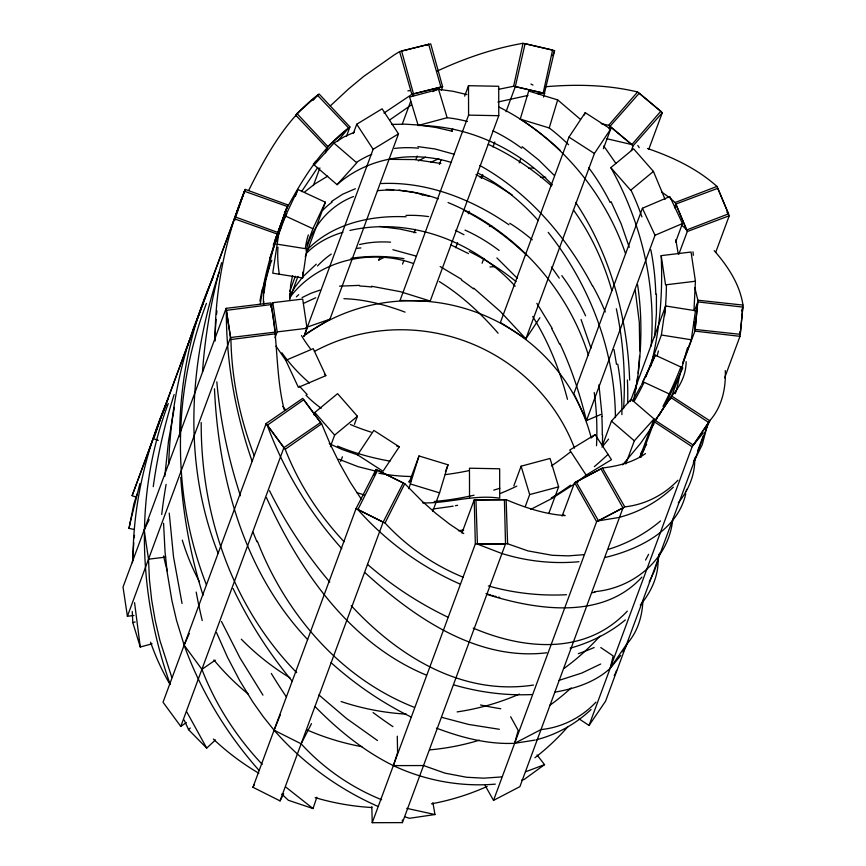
<?xml version="1.0" encoding="UTF-8"?>
<svg xmlns="http://www.w3.org/2000/svg" width="866" height="866" viewBox="0 0 866 866"><rect width="100%" height="100%" fill="white"/><g stroke="black" fill="none" stroke-linecap="round" stroke-linejoin="round"><path stroke-width="1.3" d="M215.114 341.02C214.844 289.753 225.333 238.778 244.439 191.267L287.285 206.487C275.334 238.15 265.072 270.679 260.255 304.269M290.142 293.975L290.684 284.665L292.589 275.615M132.996 560.432C132.942 504.51 146.127 449.183 168.513 398.079M650.582 366.502C659.979 330.411 662.891 292.838 661.18 255.643L691.057 252.028L695.43 281.233L694.002 309.736M602.606 434.905L602.379 445.774M179.598 436.648C179.933 381.928 190.466 326.969 213.317 277.077M694.759 459.11C695.008 475.163 688.275 490.611 678.24 502.897M686.132 361.631C686.164 374.491 680.146 386.669 671.615 396.022L655.281 420.421L693.363 445.113L703.268 432.881M168.654 464.587C169.963 425.726 175.657 386.94 186.547 349.583M286.776 213.783L282.348 222.692L278.852 233.203L272.736 273.18L302.635 277.943L302.894 272.011M639.779 350.882L639.292 322.184L635.233 290.283M132.433 562.727L133.797 542.776M642.886 600.928C642.28 616.505 637.452 632.483 626.681 644.109L610.14 668.368C595.115 682.246 574.84 688.665 555.063 692.107M214.649 339.992L216.089 319.294M639.563 356.132L638.166 373.214M623.563 408.73C625.761 375.303 623.271 341.572 616.343 308.794M651.102 346.054C656.363 284.243 641.002 221.588 610.822 167.647L633.598 148.811L653.429 171.425L665.077 199.407M164.8 476.289L168.491 441.314L174.369 407.356M202.492 371.882C205.134 334.958 211.466 298.294 221.631 262.69M714.233 250.653C727.776 266.165 739.878 284.319 742.974 305.081L740.3 334.33L695.192 329.47L697.855 300.221L694.857 287.685M134.262 537.808L134.501 535.329M216.543 314.445L216.901 310.807M264.033 292.881L265.732 280.487L269.781 265.548M682.884 363.233L694.911 331.115L697.823 301.898L742.898 307.105L739.986 336.333L724.615 377.89M679.983 373.928L677.19 387.362M654.566 337.329L656.417 313.698L656.417 294.148M637.051 381.971C641.619 349.777 642.507 316.902 637.571 284.697M153.25 486.67C157.525 455.44 164.583 424.589 174.142 394.55M302.635 277.943L306.856 248.899L276.958 244.136M645.96 376.71L661.386 335.012L665.608 305.969L695.506 310.732L691.274 339.775L682.711 362.941M637.679 376.656L635.958 388.964M706.905 426.992L702.239 444.691L693.33 462.769M636.716 383.27L633.717 399.984M672.752 519.21C668.985 559.349 633.241 588.382 594.379 591.695M686.229 491.52L686.63 489.258M133.84 529.397L129.012 528.368L133.938 503.687L137.077 493.999M130.279 522.209L129.012 528.368M130.257 522.263L139.902 483.585M262.918 289.276L273.504 247.806L287.285 206.487M498.394 89.35L513.635 86.264L523.042 43.3L552.584 50.044L543.177 93.008L538.111 93.755M506.025 111.736L515.346 86.546L525.11 43.657L554.586 50.629L543.502 97.1M687.517 347.796L680.167 373.69L670.468 399.085M685.764 493.75C677.483 530.641 638.827 549.358 605.226 557.466M659.037 554.316L658.647 555.777M306.12 250.729C311.868 226.34 330.087 205.48 353.501 196.539M658.236 559.642L654.339 571.203L649.251 581.974M234.805 220.332L235.953 216.478M186.872 348.5L193.443 328.279L201.432 307.647M408.86 488.662L419.014 455.96L448.003 464.793L439.56 492.862L432.708 511.395M625.555 253.684C606.752 198.736 569.081 150.565 520.239 119.118L528.682 91.049L557.672 99.893L580.458 119.378M568.572 144.73A462.228 303.241 -53.9 0 0 549.228 127.962L557.672 99.893M703.192 436.128L697.531 451.121M236.353 215.201L244.439 191.267M154.17 437.644L160.849 417.585L165.958 405.461M219.044 272.53C188.712 362.594 182.726 463.808 218.156 553.396M281.742 794.035L288.378 800.281L313.037 808.563L316.837 797.229M168.285 403.556C134.198 493.349 138.224 594.119 170.028 683.902M206.433 303.381C172.291 393.283 171.273 494.735 206.368 584.691M135.886 497.041L132.119 495.666L203.781 301.487M132.119 495.666L245.24 189.405L287.967 204.961L273.288 245.089M274.901 240.737L287.967 204.961M346.422 136.492L349.918 126.934L319.067 93.961L296.962 113.533L296.031 116.055M378.918 260.038L379.795 257.646M415.821 159.636L417.141 156.042M441.303 90.302L442.623 86.719L430.716 43.885L401.586 50.997L413.493 93.831L412.562 96.353M204.246 300.221L245.24 189.405M127.399 616.267L230.497 337.545L275.312 332.111L270.95 302.905L226.134 308.339L123.026 587.061L127.399 616.267L133.992 615.466M269.564 258.858L272.141 251.909M272.563 250.75L281.136 227.585M281.569 226.427L285.423 216.002L297.893 189.47L325.389 202.222L305.254 256.661M295.328 196.42L297.893 189.47M313.373 185.541L319.9 167.917M325.486 152.806L327.813 146.506L349.918 126.934M271.101 307.322L272.812 302.689L302.689 299.062L307.051 328.268L304.053 336.376M289.774 291.29L295.349 276.232M306.921 244.959L312.918 228.743L325.389 202.222M275.042 337.686L277.185 331.895L272.812 302.689M289.829 298.359L297.969 276.351M353.317 133.494L356.749 124.228L382.101 108.802L398.49 133.862L329.935 319.197L304.572 334.622L373.127 149.288L398.49 133.862M180.778 726.422L283.886 447.7L320.517 422.532L302.764 398.349L266.133 423.517L163.024 702.239L180.778 726.422L186.331 722.601M402.311 124.054L410.69 101.387M313.957 414.803L314.813 412.487L337.588 393.651L357.409 416.265L354.41 424.372M330.357 446.683L334.644 435.1L357.409 416.265M402.528 264.087L403.816 260.612M414.1 232.813L415.377 229.338M439.376 164.464L441.086 159.831M451.803 130.874L452.658 128.558M464.652 96.126L468.506 85.702L498.708 86.275L498.773 115.698L430.218 301.032L400.027 300.459L468.582 115.124L468.506 85.702M340.706 461.437L342.416 456.804M252.959 787.281L356.067 508.559L376.125 469.426L403.199 483.033L383.129 522.176L280.032 800.888L252.959 787.281L254.182 784.91M455.722 247.741L457.584 242.696M468.29 213.74L469.231 211.217M481.334 178.472L482.741 174.694M492.981 146.993L494.843 141.959M373.939 475.347L376.125 469.426M552.725 55.673L554.586 50.629M482.091 263.232L483.856 258.447M519.199 162.84L520.531 159.247M409.153 482.6L419.014 455.96M603.385 148.746L610.671 129.056L585.232 112.667L568.973 137.109L500.418 322.433L525.857 338.833L539.897 317.725M445.427 471.743L448.003 464.793M584.377 114.983L585.232 112.667M610.671 129.056L594.412 153.499L525.857 338.833L500.267 311.392L473.702 288.118M609.112 128.839L610.043 126.317L639.238 93.203L662.328 112.667L648.818 149.179M372.228 822.7L475.337 543.978L474.232 499.834L504.413 499.769L505.517 543.902L402.419 822.624L372.228 822.7L371.828 806.647M513.819 485.88L521.105 466.189L550.051 458.45L558.635 486.844L548.773 513.484M525.402 506.166L529.678 494.583L521.105 466.189M675.61 242.09L682.462 223.558L669.851 196.55L642.42 208.251L573.866 393.586L586.477 420.584L600.788 414.478M642.42 208.251L655.032 235.26L586.477 420.584C579.906 394.192 571.463 368.169 559.847 343.531M674.506 207.808L675.902 204.03L717.838 188.279L729.237 215.775L715.727 252.287M602.888 444.269L611.461 421.103L631.173 399.237L654.047 418.949L639.898 457.172M630.318 401.553L665.608 305.969M485.101 785.462L493.523 800.39L596.62 521.668L623 507.92L600.982 468.885L574.602 482.622L562.207 515.822M625.761 463.97L634.323 440.805L654.047 418.949M694.554 310.71L697.823 301.898M623 507.92L519.903 786.642L493.523 800.39M741.502 310.883L742.898 307.105M578.997 718.834L589.032 725.448L692.129 446.726L708.669 422.467L670.782 397.472L654.241 421.742L640.916 457.356M658.474 556.708L659.87 552.93M693.872 461.004L695.268 457.226M708.669 422.467L605.572 701.189L589.032 725.448M461.914 533.023L474.232 499.834M631.346 150.554L633.133 145.78L662.328 112.667M678.836 254.171L687.29 231.525L675.902 204.03M271.816 260.276C265.938 273.905 262.874 288.822 263.513 303.674M201.865 306.64L203.164 303.598M659.08 415.626L667.166 400.893L682.819 367.909L655.324 355.168L650.398 366.296M615.466 672.969L616.635 670.327M628.575 640.916L624.938 648.461M189.275 633.522L184.144 645.159C200.728 691.1 226.459 733.61 258.826 770.155M710.196 420.237L705.292 429.677M655.324 355.168L642.853 381.69L670.349 394.441M649.836 367.53L641.598 384.493M248.661 190.477C266.176 155.382 285.78 119.562 317.465 95.228L348.587 127.962L337.643 141.223M614.232 675.567L615.055 673.835M275.994 237.565L281.125 227.303M459.781 583.933C420.995 566.862 385.955 541.347 357.885 509.598L377.619 470.292L404.79 483.693L422.034 501.143L435.847 513.419L449.671 524.19L463.743 533.575M463.213 577.232C433.617 565.141 406.728 546.5 385.056 522.999L404.79 483.693M280.259 714.905L274.078 730.2C302.58 762.827 338.379 788.991 378.031 806.441M381.614 799.74C351.087 787.367 323.321 768.185 301.141 743.807L311.479 723.651M280.032 800.888L283.68 793.776M284.384 212.928C301.13 181.546 319.835 149.872 348.587 127.962M149.158 519.687L144.146 529.981L148.519 559.187L149.439 579.635L151.68 600.03L155.176 620.316L159.885 640.407L171.814 677.45M640.992 385.695L632.678 401.012M289.525 296.129L295.09 286.927L302.277 277.488M166.326 404.768L166.705 404.086M644.618 448.631L640.234 456.295M622.925 652.044L624.451 649.37M646.642 444.42L640.515 453.914M654.068 423.831L640.385 443.587L622.643 464.847M301.541 191.624L317.768 167.474M357.571 454.856L373.831 430.413L399.269 446.802L383.01 471.245L357.571 454.856L342.351 449.595L329.296 443.673M693.363 445.113L709.709 420.724C721.854 407.215 726.044 388.347 725.286 370.583M620.749 655.465L610.14 668.368L613.182 655.952L600.798 647.562M289.634 297.774C317.302 260.45 369.999 248.131 413.082 263.405M640.288 605.085C651.221 592.019 659.004 575.316 658.008 557.975M313.308 100.207L317.465 95.228M601.242 123.676L608.646 125.299L637.571 91.958L660.801 111.238L631.888 144.59L606.925 138.755M302.873 276.784L316.274 264.184M354.432 132.184L344.094 136.85L333.919 143.106L314.196 164.973L337.069 184.674C367.649 157.46 412.443 150.413 451.024 162.364M337.069 184.674L356.781 162.808L333.919 143.106M306.716 250.306C331.916 223.818 370.605 215.114 406.067 216.792M641.901 577.124C602.639 620.262 536.465 610.021 486.8 594.357M595.927 702.164C581.66 717.459 561.872 727.548 541.012 729.562L514.631 743.309C487.807 744.554 461.318 737.561 436.432 728.122M677.916 480.24C664.049 495.006 644.921 504.694 624.765 506.859L598.493 520.812L576.161 481.94L602.422 467.997C617.501 466.189 632.916 462.509 645.484 453.578M655.281 420.421L657.088 418.57M330.303 105.901L348.673 88.862L363.59 76.489L394.376 54.807L399.605 51.614L428.67 44.263L440.935 87.011L432.935 91.601M627.33 611.093C585.665 655.616 523.887 649.717 473.215 628.088M307.084 252.612C316.956 242.783 329.643 236.169 342.936 232.261M215.504 739.921L206.693 748.105L188.561 729.681L190.314 728.025M591.067 709.514C575.749 723.976 556.773 734.563 536.346 739.78M673.358 487.168C658.128 501.598 639.281 512.228 618.919 517.403M591.121 438.044L595.115 434.624L611.493 459.684L586.141 475.109L576.962 482.145M304.886 191.776L314.694 184.036L327.694 176.123M653.429 171.425L630.654 190.26L610.822 167.647M660.531 520.953C645.3 533.835 627.417 543.502 608.354 549.358M625.371 619.904C609.318 633.208 590.233 642.637 570.164 648.158M331.407 201.54L342.503 194.287L355.352 188.734M383.974 113.045L411.87 94.362L440.935 87.011M389.711 119.93L411.415 104.883M537.082 754.957L544.552 764.646L523.995 779.573L521.689 780.104M574.158 484.181L551.988 498.448L530.782 509.381M341.821 548.687C309.584 512.661 283.951 470.649 267.258 425.249L303.685 399.789L321.632 423.831L330.411 444.583L339.937 464.035L350.21 482.189L361.252 499.076M344.094 541.737C318.915 514.967 298.618 483.531 285.206 449.292L321.632 423.831M262.214 764.353C236.353 736.879 215.45 704.599 201.897 669.342L215.212 660.184M561.753 515.757L563.766 514.447M595.115 434.624L569.752 450.049L586.141 475.109M426.559 45.476L428.67 44.263M600.69 664.016L581.833 673.034L558.873 680.438M418.354 160.914L425.466 157.125M303.436 303.425L315.733 297.752M302.093 297.558L311.219 293.173L320.074 290.078M378.713 260.081L383.865 257.505M437.276 71.034C464.587 58.379 493.317 48.42 523.042 43.3M430.683 162.353L438.824 158.695M544.552 764.646L525.933 771.66M285.78 360.353L313.211 348.652L325.822 375.66L298.391 387.362L285.78 360.353L276.027 346.151M655.032 235.26L682.462 223.558M305.915 327.543L329.935 319.197M670.003 198.119L675.134 202.514L716.94 186.428L728.555 213.837L686.749 229.923L681.975 225.312M421.98 195.034L423.723 194.374M687.29 231.525L729.237 215.775M152.059 643.817L140.27 646.989L132.812 622.643L135.172 621.983M466.904 94.578L453.199 91.32L438.564 89.328L409.607 97.068L418.191 125.462C468.636 125.689 517.446 148.8 552.302 184.772M418.191 125.462L447.137 117.722A462.228 250.014 -85.6 0 1 467.488 121.5M529.678 494.583L558.635 486.844M497.918 102.004L528 95.433M413.493 93.831L442.623 86.719M480.002 177.129L482.622 176.502M617.804 517.673L598.493 520.812M535.156 740.073L514.631 743.309L518.193 730.439L510.648 716.723M349.94 230.432C409.845 216.771 474.438 241.246 515.183 286.224M455.386 505.744L457.627 505.279M469.534 497.636L469.469 468.214L499.66 468.787L499.725 498.21C473.691 494.226 448.642 503.547 422.695 502.897M453.145 506.166L433.065 509.013M458.417 530.75L463.646 529.96M432.892 802.674L434.97 814.538L409.434 818.294L405.256 816.952M252.06 461.091C235.249 412.736 226.167 361.598 226.318 310.364L271.08 304.583C277.964 339.299 275.615 375.205 284.178 409.737M254.171 455.603C240.001 418.592 231.677 379.211 230.93 339.537L275.691 333.756M501.511 776.943L483.823 778.166L466.644 777.267L445.027 773.154L423.528 765.544L393.348 765.62C363.774 751.093 337.978 729.897 314.975 706.504M277.185 331.895L307.051 328.268M695.43 281.233L665.553 284.849L661.18 255.643M148.519 559.187L165.644 557.109M583.532 554.716L568.226 555.875L552.216 555.29L527.903 550.884L507.595 543.772L477.426 544.086L475.954 499.942L506.134 499.639C524.926 507.671 544.714 514.144 565.217 515.627M546.771 652.769C477.09 661.256 413.84 617.242 365.095 572.74M489.398 226.513L492.072 226.21M528.563 168.372L533.51 167.852M377.349 190.715C397.97 188.452 418.873 192.057 438.369 198.855M357.073 248.315L360.851 247.925M533.488 685.049C461.686 696.015 397.754 655.995 351.195 605.626M339.548 286.148L359.52 285.369M576.161 481.94L578.347 481.756M578.975 561.709C553.19 564.112 526.95 561.298 502.226 553.612M546.067 86.687C576.583 84.143 607.683 84.781 637.571 91.958M495.298 784.141C460.474 787.064 424.946 780.515 393.348 765.62L397.602 752.576L397.278 736.187M489.94 266.955L494.865 266.609M381.332 183.549C427.046 181.373 471.797 199.158 508.97 224.803M391.616 124.433L405.093 124.163L419.144 125.05M389.224 159.344L414.825 159.582L440.913 163.479M566.505 594.726C540.222 596.068 513.711 593.123 488.381 585.936M531.562 694.564C505.268 695.744 478.844 692.194 453.6 684.833M541.012 177.411L545.742 177.27M475.337 543.978L505.517 543.902M408.806 481.355L410.982 481.355M386.268 189.416L393.781 189.719M468.582 115.124L498.773 115.698M417.899 146.625L434.754 148.92L454.369 154.3M379.525 226.448L400.222 229.111L416.037 232.64M499.368 729.302L468.571 724.431L441.682 717.329M697.855 300.221L742.974 305.081M398.89 190.163L414.619 192.62L429.233 196.333M694.911 331.115L739.986 336.333M420.432 125.169L436.269 127.54L452.431 131.275M371.492 286.245L400.027 291.604L430.218 301.032M661.386 335.012L691.274 339.775M434.97 814.538L406.749 808.357M392.883 249.722L416.297 256.13M375.952 471.191L358.253 466.731L338.714 459.175M513.635 86.264L543.177 93.008M515.346 86.546L544.822 93.517M498.47 597.139L499.714 597.453M396.747 446.152L399.269 446.802M494.724 596.144L495.98 596.49M492.234 595.451L493.479 595.797M364.305 494.962L356.619 492.581M490.99 595.094L485.999 593.578M520.239 119.118L549.228 127.962M410.571 484.029L439.56 492.862M501.176 553.277L477.426 544.086M647.497 148.487C672.492 157.092 697.13 168.589 716.94 186.428M234.654 218.892L277.499 234.112M235.227 216.944L277.954 232.499M153.239 438.586L158.261 440.415M448.058 202.547C514.252 229.761 567.165 287.09 588.512 355.493M426.429 675.144C349.745 643.47 299.441 570.434 266.382 497.495M475.932 174.683L494.356 183.711L512.207 194.947M414.154 707.262C340.349 678.208 285.65 614.016 257.343 541.142M450.894 244.905L468.474 253.597M488.24 144.33C511.286 154.927 532.601 169.173 551.61 185.963M285.423 216.002L312.918 228.743M448.22 617.339C419.09 603.407 391.822 585.578 367.498 564.34M357.885 509.598L385.056 522.999M455.44 230.334L463.97 234.718M410.939 716.929C381.949 702.705 355.082 684.27 331.093 662.685M356.067 508.559L383.129 522.176M301.141 743.807L274.078 730.2L263.177 716.604L252.731 701.839L239.622 680.449L227.509 657.294L216.5 632.57M498.578 106.854C521.245 118.057 541.889 133.115 560.27 150.424M463.451 210.081C486.562 221.739 507.671 237.187 526.387 255.015M478.4 173.341C501.165 185.053 521.256 201.54 538.295 220.581M440.155 266.555L461.654 279.393M479.775 165.438C528.574 192.566 566.44 236.689 592.312 285.693M568.973 137.109L594.412 153.499M671.615 396.022L709.709 420.724M377.489 740.527L346.541 718.52L318.905 694.933M654.241 421.742L692.129 446.726M661.797 192.079L669.115 197.416M313.037 808.563L285.856 787.118M522.155 146.679L538.63 159.907L554.283 175.387M608.646 125.299L631.888 144.59M610.043 126.317L633.133 145.78M611.461 421.103L634.323 440.805M496.878 257.906L517.446 278.43M726.877 212.192L728.555 213.837M307.192 394.593L299.365 386.117M295.533 114.972L326.644 147.707M296.962 113.533L327.813 146.506M307.668 639.584C244.331 572.653 218.524 478.92 214.476 388.791M296.692 672.655C231.817 606.341 200.793 514.09 201.204 422.521M324.414 374.069L325.822 375.66M314.813 412.487L334.644 435.1M329.794 582.071C306.142 554.164 285.748 523.475 269.51 490.686M282.717 406.414L285.748 410.051M292.243 681.217C268.785 652.942 248.899 621.712 233.106 588.544M548.2 232.348C589.573 284.784 615.087 350.47 615.401 417.596M603.743 145.997L615.802 163.263M551.425 266.988L559.274 278.116M267.258 425.249L285.206 449.292M266.133 423.517L283.886 447.7M201.897 669.342L184.144 645.159L176.491 620.197L171.912 600.549L167.333 573.281L165.06 552.151L163.566 523.237M573.411 209.929C590.915 234.253 603.689 261.835 611.84 290.63M262.972 695.138L240.055 658.052L221.48 621.507M536.844 303.338L552.107 328.268M575.673 202.417C610.498 254.701 627.547 317.649 629.636 380.12M356.749 124.228L373.127 149.288M206.693 748.105L186.699 711.744M602.422 467.997L624.765 506.859M574.602 482.622L596.62 521.668M611.071 201.67L621.149 223.785L629.279 247.33M188.561 729.681L184.231 720.101M675.134 202.514L686.749 229.923M581.064 319.5L590.991 348.208M240.434 495.796C228.343 458.85 220.191 420.573 216.836 381.819M203.034 595.267C190.942 557.033 183.484 517.338 180.745 477.339M438.564 89.328L447.137 117.722M399.605 51.614L411.87 94.362M182.044 603.526L173.514 556.892L169.238 513.105M614.016 349.55L616.495 364.348M675.848 239.709L678.186 253.76M140.27 646.989L134.566 602.671M226.318 310.364L230.93 339.537M226.134 308.339L230.497 337.545M598.926 384.807L602.162 416.481M694.326 321.762L695.192 329.47M740.051 331.581L740.3 334.33M132.812 622.643L132.238 611.461M506.134 499.639L507.595 543.772M402.354 819.95L402.419 822.624M263.665 301.271L263.697 304.431M271.08 304.583L271.08 307.04M568.042 726.52A244.385 236.277 20.3 0 1 534.971 757.728M487.179 786.425A244.385 236.277 20.3 0 1 431.463 803.821M371.828 807.523A244.385 236.277 20.3 0 1 315.17 797.64M258.826 773.23A244.385 236.277 20.3 0 1 213.339 739.055M170.028 684.476A244.385 236.277 20.3 0 1 150.587 642.215M571.17 687.918A244.385 236.277 20.3 0 1 549.585 705.498M479.342 740.213A244.385 236.277 20.3 0 1 429.698 749.88M361.847 746.676A244.385 236.277 20.3 0 1 306.965 729.897M248.358 694.196A244.385 236.277 20.3 0 1 213.891 659.968M167.398 571.398A244.385 236.277 20.3 0 1 163.631 555.961M677.331 387.394A997.913 248.856 14.5 0 1 675.22 393.727M595.094 592.225A905.446 252.71 31.6 0 1 592.106 592.734M648.58 554.294A875.678 267.962 -5.6 0 1 645.549 560.053M594.173 647.508A875.678 244.028 19.2 0 1 578.315 653.689M259.908 301.141A993.161 675.772 -4 0 1 262.225 289.233M500.797 708.745A875.807 264.043 43.9 0 1 480.511 704.967M256.942 541.715A905.446 466.514 -72.9 0 1 253.024 532.2M392.926 726.628A875.678 323.343 68.7 0 1 373.073 712.534M286.278 696.729A875.678 408.427 -86.1 0 1 271.307 673.456M202.243 620.554A875.807 499.823 -59.5 0 1 196.181 592.073M161.704 514.545A875.678 576.453 -30.4 0 1 166.099 484.343M600.019 636.034A244.385 236.277 20.3 0 1 564.112 668.39M519.329 694.099A244.385 236.277 20.3 0 1 457.151 711.906M406.381 714.136A244.385 236.277 20.3 0 1 341.096 701.536M289.958 677.797A244.385 236.277 20.3 0 1 241.311 639.205M199.483 581.898A244.385 236.277 20.3 0 1 182.293 540.113M343.889 298.694A461.838 180.658 53.1 0 1 405.082 312.139M439.3 281.569A461.838 224.575 82 0 1 498.102 333.215M532.731 316.523A461.838 278.83 -67.5 0 1 567.457 399.313M680.849 366.978A552.844 451.056 34.2 0 1 662.999 406.338M643.958 382.653A462.228 338.693 63.5 0 1 634.486 400.655M608.582 439.094A462.228 338.693 63.5 0 1 601.935 447.137M608.084 454.336A552.844 423.582 74.8 0 1 594.314 466.644M570.575 485.155A552.844 423.582 74.8 0 1 551.263 497.982M570.293 452.052A462.228 296.453 -81 0 1 551.404 465.93M516.796 486.107A462.228 296.453 -81 0 1 500.223 493.512M499.855 488.272A552.844 371.157 -70.8 0 1 493.761 490.113M474.048 495.211A552.844 371.157 -70.8 0 1 434.223 501.49M468.506 470.725A462.228 242.632 -49.7 0 1 445.286 474.611M412.108 476.527A462.228 242.632 -49.7 0 1 378.81 473.204M359.769 286.029A545.309 240.986 62.5 0 1 371.774 287.014M296.378 296.811A477.978 175.993 39 0 1 298.705 294.689M350.925 258.339A548.698 301.13 78.7 0 1 403.935 258.663M390.036 461.134A552.844 310.439 -40.7 0 1 337.524 446.098M371.2 432.145A462.228 194.32 -20.6 0 1 350.329 424.47M321.21 408.254A462.228 194.32 -20.6 0 1 305.969 395.167M461.502 280.086A545.309 298.099 -88.3 0 1 473.507 288.876M359.574 244.548A477.978 210.319 67.6 0 1 390.577 242.177M317.519 265.981A453.481 188.94 58 0 1 331.267 254.095M469.296 251.562A548.698 361.403 -71.3 0 1 516.104 281.612M309.411 382.967A552.844 260.688 -12.4 0 1 281.872 352.754M310.32 348.63A462.228 166.857 8 0 1 301.476 335.553M289.818 300.199A462.228 166.857 8 0 1 289.731 293.931M551.718 328.636A545.309 360.494 -57 0 1 559.404 343.932M464.977 230.096A477.978 263.102 -82.9 0 1 499.152 250.49M406.002 215.439A453.481 234.578 87 0 1 428.616 216.608M279.372 274.414A552.844 237.706 15.4 0 1 277.986 247.2M305.395 247.968A462.228 168.957 36.5 0 1 308.339 234.87M322.52 210.535A462.228 168.957 36.5 0 1 332.133 202.124M594.228 392.504A461.838 326.19 -33.4 0 1 596.522 445.73M601.87 416.535A545.309 408.341 -21.1 0 1 602.249 434.959M561.817 275.626A477.978 317.606 -50.9 0 1 585.6 315.852M509.825 223.309A453.481 287.393 -62.1 0 1 532.265 239.806M313.34 164.194A552.844 248.791 43 0 1 315.83 161.195M356.543 162.343A462.228 199.959 65.1 0 1 371.72 154.354M394.571 148.443A462.228 199.959 65.1 0 1 418.43 148.205M617.761 364.088A477.978 356.521 -14.3 0 1 621.896 414.641M592.517 285.585A453.481 330.617 -27.1 0 1 605.291 311.944M407.886 90.843A552.844 290.424 71 0 1 410.213 90.584M492.949 130.831A462.228 250.014 -85.6 0 1 521.743 148.248M627.385 379.99A453.481 350.524 12.9 0 1 627.644 403.394M530.934 84.024A552.844 349.388 -79.7 0 1 532.947 85.128M588.663 167.679A462.228 303.241 -53.9 0 1 610.162 202.471M637.82 145.423A552.844 406.966 -47.2 0 1 639.205 147.664M650.821 249.765A462.228 342.73 -17.7 0 1 655.789 294.234M630.968 190.13A462.228 342.73 -17.7 0 1 641.923 216.911M693.006 251.811A552.844 444.864 -8.8 0 1 693.298 255.318M666.409 284.99A462.228 355.948 23.1 0 1 664.601 315.689M658.398 350.914A462.228 355.948 23.1 0 1 657.11 356.034M314.466 351.39A181.871 175.841 20.3 0 1 574.515 448.166M303.63 336.095A181.871 175.841 20.3 0 1 591.11 437.449"/></g></svg>
